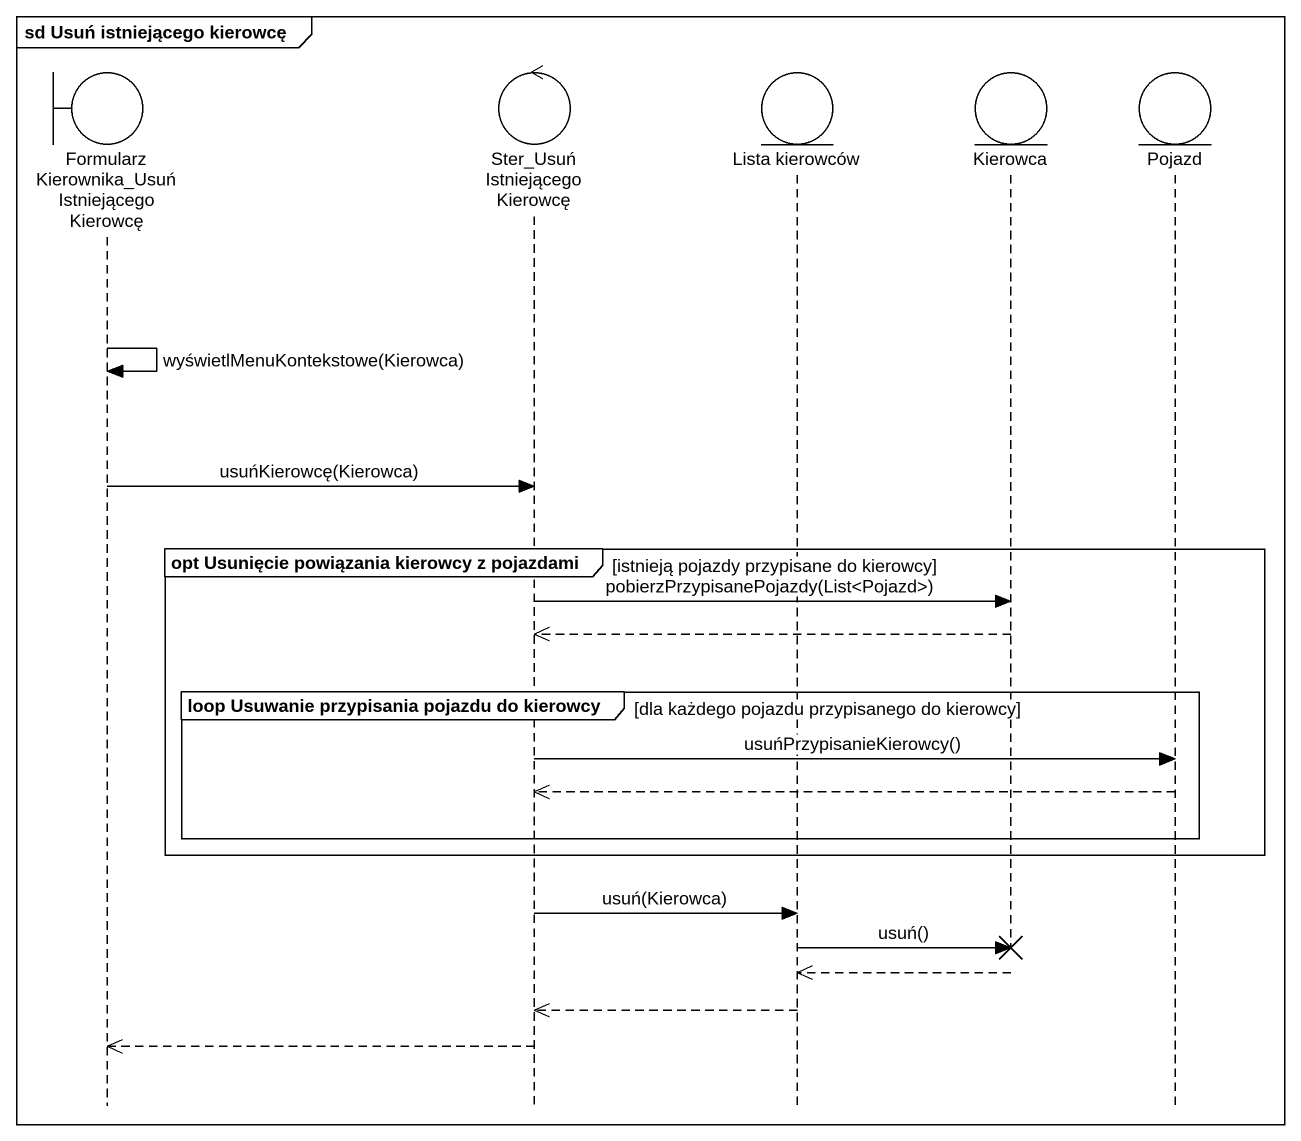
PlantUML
@startuml
mainframe sd Usuń istniejącego kierowcę
hide footbox
boundary "FormularzKierownika_UsuńIstniejącegoKierowcę" as FormularzKierownika
control "Ster_UsuńIstniejącegoKierowcę" as Ster_UsuńIstniejącegoKierowc
entity "Lista kierowców" as Lista_kierowców
entity Kierowca
entity Pojazd

FormularzKierownika -> FormularzKierownika : wyświetlMenuKontekstowe(Kierowca)
FormularzKierownika -> Ster_UsuńIstniejącegoKierowc : usuńKierowcę(Kierowca)
group opt Usunięcie powiązania kierowcy z pojazdami [istnieją pojazdy przypisane do kierowcy]
  Ster_UsuńIstniejącegoKierowc -> Kierowca : pobierzPrzypisanePojazdy(List<Pojazd>)
  Kierowca -->> Ster_UsuńIstniejącegoKierowc
  group loop Usuwanie przypisania pojazdu do kierowcy [dla każdego pojazdu przypisanego do kierowcy]
    Ster_UsuńIstniejącegoKierowc -> Pojazd : usuńPrzypisanieKierowcy()
    Pojazd -->> Ster_UsuńIstniejącegoKierowc
  end
end
Ster_UsuńIstniejącegoKierowc -> Lista_kierowców : usuń(Kierowca)
Lista_kierowców -> Kierowca !! : usuń()
Kierowca -->> Lista_kierowców
Lista_kierowców -->> Ster_UsuńIstniejącegoKierowc
Ster_UsuńIstniejącegoKierowc -->> FormularzKierownika
@enduml
